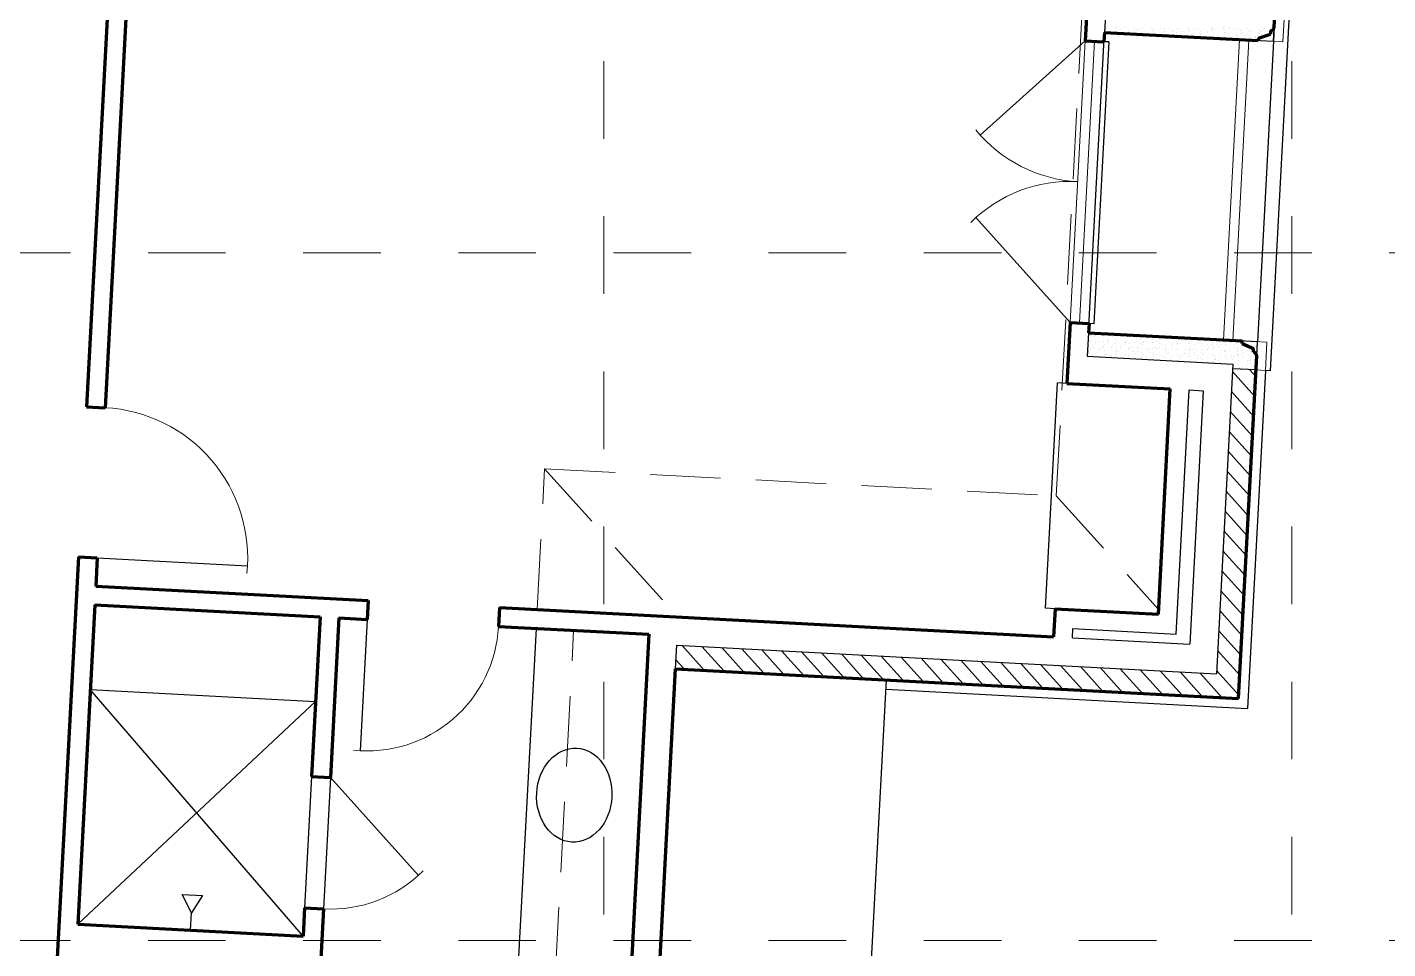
# Model space of a CAD drawing. Extents: x -66 to 9312, y 2290 to 8156.
# Drawn here: x 6695.2 to 6984.5, y 5075 to 5271 of the extents above; entities that cross this region are included whole.
import ezdxf

# ---------------------------------------------------------------- set-up
doc = ezdxf.new("R2010")
doc.units = 0
doc.header["$LTSCALE"] = 120
doc.header["$MEASUREMENT"] = 0
doc.linetypes.add('HIDDEN', pattern=[0.375, 0.125, -0.125, 0.125])
doc.linetypes.add('HIDDEN2', pattern=[0.1875, 0.125, -0.0625])
doc.layers.get('0').update_dxf_attribs({"linetype": 'CONTINUOUS'})
for name, color, linetype, lineweight in [('A-Clng', 161, 'HIDDEN2', 15), ('A-Detl-05', 8, 'CONTINUOUS', 5), ('A-Flor-Case', 10, 'CONTINUOUS', 25), ('A-Flor-Pfix', 140, 'CONTINUOUS', 25), ('A-Flor-Strs', 11, 'CONTINUOUS', 20), ('A-Wall', 50, 'CONTINUOUS', 70), ('A-Wall-Blow', 30, 'CONTINUOUS', 25), ('A-Wall-Comp', 22, 'CONTINUOUS', 25), ('A-Wall-Patt', 12, 'CONTINUOUS', 20)]:
    doc.layers.add(name, color=color, linetype=linetype, lineweight=lineweight)
doc.layers.add('Area', color=164, linetype='CONTINUOUS', lineweight=25, plot=False)
doc.layers.add('GRID', color=254, linetype='HIDDEN')

msp = doc.modelspace()

# ---------------------------------------------------------------- linework, layer by layer
at = {"color": 0, "linetype": 'ByBlock'}
for p, q in [((6963.54, 5273.84), (6959.51, 5197.95)), ((6925.17, 5267.87), (6921.99, 5207.95)), ((6925.17, 5267.87), (6924.17, 5267.92)), ((6921.99, 5207.95), (6920.99, 5208.01)), ((6959.51, 5197.95), (6958.51, 5198)), ((6730.07, 5082.67), (6728.1, 5086.55)), ((6728.1, 5086.55), (6732.45, 5086.32)), ((6732.45, 5086.32), (6730.07, 5082.67)), ((6729.88, 5078.96), (6730.07, 5082.67))]:
    msp.add_line(p, q, dxfattribs=at)
at = {"color": 0, "linetype": 'ByBlock', "lineweight": -2}
for p, q in [((6920.17, 5268.13), (6897.87, 5248.07)), ((6916.99, 5208.22), (6896.93, 5230.53)), ((6710.05, 5158.12), (6742, 5156.42)), ((6767.43, 5145.06), (6765.95, 5117.1)), ((6759.64, 5111.42), (6778.36, 5090.6))]:
    msp.add_line(p, q, dxfattribs=at)
at = {"color": 8, "linetype": 'ByBlock', "lineweight": 5}
for centre, radius, start, end in [((6920.17, 5268.13), 30, 219.0949, 266.9609), ((6916.99, 5208.22), 30, 86.9609, 134.8268), ((6710.05, 5158.12), 32, 354.0949, 86.9609), ((6767.43, 5145.06), 28, 264.0949, 356.9609), ((6759.64, 5111.42), 28, 266.9609, 314.8268)]:
    msp.add_arc(centre, radius, start, end, dxfattribs=at)
at = {"color": 0, "linetype": 'ByBlock'}
msp.add_ellipse((6811.51, 5107.67), major_axis=(-0.53, -9.99), ratio=0.8, dxfattribs=at)
at = {"layer": 'A-Clng', "color": 7}
for p, q in [((6914.03, 5171.32), (6920.24, 5288.16)), ((6803.6, 5147.14), (6805.19, 5177.1)), ((6805.19, 5177.1), (6833.55, 5145.55)), ((6805.19, 5177.1), (6914.03, 5171.32)), ((6914.03, 5171.32), (6935.78, 5147.14)), ((6807.45, 5068.83), (6811.37, 5142.73))]:
    msp.add_line(p, q, dxfattribs=at)
at = {"layer": 'A-Detl-05', "color": 7}
for p, q in [((6962.54, 5273.9), (6962.22, 5267.91)), ((6920.17, 5268.13), (6916.99, 5208.22)), ((6922.17, 5268.03), (6918.99, 5208.11)), ((6956.98, 5268.18), (6962.22, 5267.91)), ((6953.59, 5204.27), (6958.83, 5203.99)), ((6958.51, 5198), (6958.83, 5203.99)), ((6958.51, 5198), (6956.51, 5198.11))]:
    msp.add_line(p, q, dxfattribs=at)
at = {"layer": 'A-Flor-Case', "color": 7}
for p, q in [((6911.76, 5147.41), (6914.31, 5195.34)), ((6916.3, 5195.24), (6914.31, 5195.34)), ((6913.76, 5147.3), (6911.76, 5147.41)), ((6803.38, 5143.15), (6799.67, 5073.25))]:
    msp.add_line(p, q, dxfattribs=at)
at = {"layer": 'A-Flor-Pfix', "color": 7}
for p, q in [((6753.84, 5077.68), (6708.56, 5130.16)), ((6708.56, 5130.16), (6756.49, 5127.61)), ((6756.49, 5127.61), (6705.91, 5080.23)), ((6755.65, 5111.64), (6754.16, 5083.68)), ((6759.64, 5111.42), (6758.16, 5083.46))]:
    msp.add_line(p, q, dxfattribs=at)
at = {"layer": 'A-Flor-Strs', "color": 7}
for p, q in [((6949.59, 5204.48), (6952.98, 5268.39)), ((6951.59, 5204.38), (6954.98, 5268.29))]:
    msp.add_line(p, q, dxfattribs=at)
at = {"layer": 'A-Wall', "color": 7}
for p, q in [((6960.38, 5271.01), (6962.82, 5316.94)), ((6714.27, 5313.11), (6707.75, 5190.29)), ((6717.52, 5298.92), (6711.74, 5190.07)), ((6921.23, 5288.11), (6920.17, 5268.13)), ((6924.27, 5269.92), (6924.17, 5267.92)), ((6924.27, 5269.92), (6956.98, 5268.18)), ((6957.01, 5268.68), (6959.55, 5269.55)), ((6959.59, 5270.3), (6959.55, 5269.55)), ((6920.17, 5268.13), (6924.17, 5267.92)), ((6957.01, 5268.68), (6956.98, 5268.18)), ((6916.99, 5208.22), (6916.3, 5195.24)), ((6916.99, 5208.22), (6920.99, 5208.01)), ((6920.99, 5208.01), (6920.88, 5206.01)), ((6920.88, 5206.01), (6953.59, 5204.27)), ((6953.56, 5203.77), (6953.59, 5204.27)), ((6953.56, 5203.77), (6956, 5202.64)), ((6952.8, 5128.21), (6956.67, 5201.1)), ((6955.96, 5201.89), (6956, 5202.64)), ((6916.3, 5195.24), (6938.27, 5194.07)), ((6935.73, 5146.14), (6938.27, 5194.07)), ((6707.75, 5190.29), (6711.74, 5190.07)), ((6706.05, 5158.33), (6695.39, 4957.61)), ((6706.05, 5158.33), (6710.05, 5158.12)), ((6710.05, 5158.12), (6709.73, 5152.13)), ((6709.73, 5152.13), (6767.65, 5149.05)), ((6709.52, 5148.13), (6705.91, 5080.23)), ((6709.52, 5148.13), (6757.45, 5145.59)), ((6767.65, 5149.05), (6767.43, 5145.06)), ((6757.45, 5145.59), (6755.65, 5111.64)), ((6761.44, 5145.38), (6759.64, 5111.42)), ((6761.44, 5145.38), (6767.43, 5145.06)), ((6795.61, 5147.57), (6795.39, 5143.57)), ((6795.61, 5147.57), (6913.44, 5141.31)), ((6913.76, 5147.3), (6913.44, 5141.31)), ((6913.76, 5147.3), (6935.73, 5146.14)), ((6795.39, 5143.57), (6827.35, 5141.88)), ((6827.35, 5141.88), (6823.43, 5067.98)), ((6832.97, 5134.57), (6829.63, 5071.66)), ((6832.97, 5134.57), (6952.8, 5128.21)), ((6755.65, 5111.64), (6759.64, 5111.42)), ((6754.16, 5083.68), (6753.84, 5077.68)), ((6754.16, 5083.68), (6758.16, 5083.46)), ((6758.16, 5083.46), (6757.52, 5071.48)), ((6705.91, 5080.23), (6753.84, 5077.68))]:
    msp.add_line(p, q, dxfattribs=at)
for centre, start, end in [((6959.63, 5271.05), 266.9609, 356.9609), ((6955.92, 5201.14), 356.9608, 86.9608)]:
    msp.add_arc(centre, 0.75, start, end, dxfattribs=at)
at = {"layer": 'A-Wall-Blow', "color": 7, "linetype": 'Continuous'}
for p, q in [((6960.38, 5271.01), (6960.22, 5268.01)), ((6956.67, 5201.1), (6956.83, 5204.1)), ((6958.51, 5198), (6954.69, 5126.1)), ((6865.98, 4907.5), (6877.91, 5132.18)), ((6877.8, 5130.19), (6954.69, 5126.1))]:
    msp.add_line(p, q, dxfattribs=at)
at = {"layer": 'A-Wall-Comp', "color": 7}
for p, q in [((6924.54, 5274.91), (6924.27, 5269.92)), ((6920.88, 5206.01), (6920.62, 5201.02)), ((6920.62, 5201.02), (6951.57, 5199.37)), ((6951.57, 5199.37), (6948.07, 5133.46)), ((6956.51, 5198.11), (6951.52, 5198.37)), ((6939.51, 5141.93), (6942.27, 5193.86)), ((6942.27, 5193.86), (6945.26, 5193.7)), ((6945.26, 5193.7), (6942.4, 5139.77)), ((6917.44, 5141.1), (6917.54, 5143.1)), ((6917.54, 5143.1), (6939.51, 5141.93)), ((6833.24, 5139.56), (6832.97, 5134.57)), ((6833.24, 5139.56), (6948.07, 5133.46)), ((6917.44, 5141.1), (6942.4, 5139.77))]:
    msp.add_line(p, q, dxfattribs=at)
at = {"layer": 'A-Wall-Patt', "color": 7}
for p, q in [((6924.45, 5270.43), (6924.45, 5270.43)), ((6924.74, 5270.84), (6924.74, 5270.84)), ((6926.52, 5270.98), (6926.52, 5270.98)), ((6926.68, 5270.91), (6926.68, 5270.91)), ((6927.64, 5270.6), (6927.64, 5270.6)), ((6928.17, 5269.86), (6928.17, 5269.86)), ((6928.44, 5270.94), (6928.44, 5270.94)), ((6929.3, 5270.34), (6929.3, 5270.34)), ((6929.3, 5269.69), (6929.3, 5269.69)), ((6930.37, 5270.9), (6930.37, 5270.9)), ((6930.71, 5270.54), (6930.71, 5270.54)), ((6931.23, 5269.65), (6931.23, 5269.65)), ((6931.31, 5270.44), (6931.31, 5270.44)), ((6931.49, 5270.62), (6931.49, 5270.62)), ((6931.87, 5270.31), (6931.87, 5270.31)), ((6931.91, 5269.78), (6931.91, 5269.78)), ((6932.21, 5269.75), (6932.21, 5269.75)), ((6932.3, 5270.86), (6932.3, 5270.86)), ((6933.16, 5269.61), (6933.16, 5269.61)), ((6934.23, 5270.82), (6934.23, 5270.82)), ((6934.43, 5270.57), (6934.43, 5270.57)), ((6934.46, 5270.01), (6934.46, 5270.01)), ((6934.75, 5270.42), (6934.75, 5270.42)), ((6935.03, 5270.34), (6935.03, 5270.34)), ((6935.09, 5269.57), (6935.09, 5269.57)), ((6936.15, 5270.78), (6936.15, 5270.78)), ((6937, 5270.69), (6937, 5270.69)), ((6937.05, 5270), (6937.05, 5270)), ((6938.08, 5270.74), (6938.08, 5270.74)), ((6938.69, 5270.19), (6938.69, 5270.19)), ((6938.87, 5270.36), (6938.87, 5270.36)), ((6939.56, 5270.79), (6939.56, 5270.79)), ((6939.62, 5269.97), (6939.62, 5269.97)), ((6940.01, 5270.7), (6940.01, 5270.7)), ((6940.73, 5270.12), (6940.73, 5270.12)), ((6941.94, 5270.67), (6941.94, 5270.67)), ((6942.14, 5270.76), (6942.14, 5270.76)), ((6942.18, 5270.24), (6942.18, 5270.24)), ((6942.42, 5270.09), (6942.42, 5270.09)), ((6943.27, 5270.8), (6943.27, 5270.8)), ((6943.86, 5270.63), (6943.86, 5270.63)), ((6944.48, 5269.6), (6944.48, 5269.6)), ((6944.77, 5270.01), (6944.77, 5270.01)), ((6944.8, 5269.66), (6944.8, 5269.66)), ((6945.79, 5270.59), (6945.79, 5270.59)), ((6946.08, 5269.93), (6946.08, 5269.93)), ((6946.26, 5270.11), (6946.26, 5270.11)), ((6947.02, 5270.27), (6947.02, 5270.27)), ((6947.1, 5270.93), (6947.1, 5270.93)), ((6947.31, 5270.68), (6947.31, 5270.68)), ((6947.31, 5270.45), (6947.31, 5270.45)), ((6947.37, 5269.63), (6947.37, 5269.63)), ((6947.72, 5270.55), (6947.72, 5270.55)), ((6949.56, 5270.95), (6949.56, 5270.95)), ((6949.65, 5270.51), (6949.65, 5270.51)), ((6949.8, 5269.83), (6949.8, 5269.83)), ((6949.89, 5270.42), (6949.89, 5270.42)), ((6949.93, 5269.9), (6949.93, 5269.9)), ((6950.74, 5269.71), (6950.74, 5269.71)), ((6950.77, 5270.78), (6950.77, 5270.78)), ((6950.94, 5270.95), (6950.94, 5270.95)), ((6951.57, 5270.47), (6951.57, 5270.47)), ((6952.44, 5270.69), (6952.44, 5270.69)), ((6953.28, 5270.38), (6953.28, 5270.38)), ((6953.47, 5269.68), (6953.47, 5269.68)), ((6953.5, 5270.43), (6953.5, 5270.43)), ((6953.65, 5269.85), (6953.65, 5269.85)), ((6954.49, 5270.68), (6954.49, 5270.68)), ((6954.78, 5269.59), (6954.78, 5269.59)), ((6955.06, 5270.11), (6955.06, 5270.11)), ((6955.43, 5270.39), (6955.43, 5270.39)), ((6957.03, 5269.86), (6957.03, 5269.86)), ((6957.19, 5269.58), (6957.19, 5269.58)), ((6957.32, 5270.26), (6957.32, 5270.26)), ((6957.36, 5270.35), (6957.36, 5270.35)), ((6957.57, 5270.9), (6957.57, 5270.9)), ((6957.64, 5270.09), (6957.64, 5270.09)), ((6957.68, 5269.56), (6957.68, 5269.56)), ((6958.15, 5270.52), (6958.15, 5270.52)), ((6958.33, 5270.7), (6958.33, 5270.7)), ((6959.28, 5270.31), (6959.28, 5270.31)), ((6959.58, 5270.53), (6959.58, 5270.53)), ((6959.87, 5270.94), (6959.87, 5270.94)), ((6960.15, 5270.88), (6960.15, 5270.88)), ((6934.19, 5269.52), (6934.19, 5269.52)), ((6937.01, 5269.53), (6937.01, 5269.53)), ((6937.73, 5269.24), (6937.73, 5269.24)), ((6938.18, 5269.45), (6938.18, 5269.45)), ((6938.94, 5269.49), (6938.94, 5269.49)), ((6939.66, 5269.45), (6939.66, 5269.45)), ((6940.87, 5269.45), (6940.87, 5269.45)), ((6941.4, 5269.09), (6941.4, 5269.09)), ((6941.57, 5269.26), (6941.57, 5269.26)), ((6942.22, 5269.33), (6942.22, 5269.33)), ((6942.8, 5269.41), (6942.8, 5269.41)), ((6944.72, 5269.37), (6944.72, 5269.37)), ((6944.86, 5268.84), (6944.86, 5268.84)), ((6945.12, 5268.99), (6945.12, 5268.99)), ((6946.65, 5269.33), (6946.65, 5269.33)), ((6947.41, 5269.11), (6947.41, 5269.11)), ((6948.2, 5269.03), (6948.2, 5269.03)), ((6948.58, 5269.29), (6948.58, 5269.29)), ((6948.78, 5268.83), (6948.78, 5268.83)), ((6948.96, 5269.01), (6948.96, 5269.01)), ((6950.51, 5269.26), (6950.51, 5269.26)), ((6951.95, 5268.51), (6951.95, 5268.51)), ((6952.24, 5268.92), (6952.24, 5268.92)), ((6952.43, 5269.22), (6952.43, 5269.22)), ((6952.5, 5268.73), (6952.5, 5268.73)), ((6952.55, 5269.32), (6952.55, 5269.32)), ((6952.61, 5268.51), (6952.61, 5268.51)), ((6954.36, 5269.18), (6954.36, 5269.18)), ((6954.49, 5269.18), (6954.49, 5269.18)), ((6955.12, 5269.3), (6955.12, 5269.3)), ((6955.17, 5268.77), (6955.17, 5268.77)), ((6956.17, 5268.58), (6956.17, 5268.58)), ((6956.29, 5269.14), (6956.29, 5269.14)), ((6956.35, 5268.75), (6956.35, 5268.75)), ((6958.22, 5269.1), (6958.22, 5269.1)), ((6921.08, 5204.13), (6921.08, 5204.13)), ((6921.1, 5205.12), (6921.1, 5205.12)), ((6921.26, 5204.3), (6921.26, 5204.3)), ((6921.39, 5205.52), (6921.39, 5205.52)), ((6921.48, 5205.5), (6921.48, 5205.5)), ((6921.59, 5204.13), (6921.59, 5204.13)), ((6921.65, 5203.31), (6921.65, 5203.31)), ((6922.05, 5205.49), (6922.05, 5205.49)), ((6922.22, 5205.24), (6922.22, 5205.24)), ((6922.28, 5203.88), (6922.28, 5203.88)), ((6922.4, 5205.42), (6922.4, 5205.42)), ((6923.01, 5204.09), (6923.01, 5204.09)), ((6923.64, 5205.79), (6923.64, 5205.79)), ((6923.77, 5203.09), (6923.77, 5203.09)), ((6923.96, 5203.2), (6923.96, 5203.2)), ((6923.97, 5205.45), (6923.97, 5205.45)), ((6924.1, 5204.92), (6924.1, 5204.92)), ((6924.16, 5204.1), (6924.16, 5204.1)), ((6924.2, 5203.58), (6924.2, 5203.58)), ((6924.82, 5204.55), (6924.82, 5204.55)), ((6924.92, 5204.14), (6924.92, 5204.14)), ((6924.94, 5204.05), (6924.94, 5204.05)), ((6925.1, 5204.32), (6925.1, 5204.32)), ((6925.9, 5205.41), (6925.9, 5205.41)), ((6925.94, 5205.15), (6925.94, 5205.15)), ((6926.03, 5203.35), (6926.03, 5203.35)), ((6926.32, 5203.76), (6926.32, 5203.76)), ((6926.68, 5204.89), (6926.68, 5204.89)), ((6926.72, 5204.37), (6926.72, 5204.37)), ((6926.82, 5203), (6926.82, 5203)), ((6926.86, 5204.01), (6926.86, 5204.01)), ((6927.36, 5205.23), (6927.36, 5205.23)), ((6927.62, 5203.04), (6927.62, 5203.04)), ((6927.8, 5203.22), (6927.8, 5203.22)), ((6927.83, 5205.37), (6927.83, 5205.37)), ((6928.57, 5204.03), (6928.57, 5204.03)), ((6928.64, 5204.04), (6928.64, 5204.04)), ((6928.79, 5203.97), (6928.79, 5203.97)), ((6928.86, 5204.44), (6928.86, 5204.44)), ((6929.23, 5205.16), (6929.23, 5205.16)), ((6929.34, 5203.79), (6929.34, 5203.79)), ((6929.61, 5204.99), (6929.61, 5204.99)), ((6929.76, 5205.33), (6929.76, 5205.33)), ((6929.79, 5205.16), (6929.79, 5205.16)), ((6930.72, 5203.93), (6930.72, 5203.93)), ((6931.11, 5204.7), (6931.11, 5204.7)), ((6931.4, 5205.11), (6931.4, 5205.11)), ((6931.68, 5205.29), (6931.68, 5205.29)), ((6931.85, 5204.58), (6931.85, 5204.58)), ((6931.91, 5203.77), (6931.91, 5203.77)), ((6931.95, 5203.24), (6931.95, 5203.24)), ((6932.29, 5203.46), (6932.29, 5203.46)), ((6932.31, 5203.89), (6932.31, 5203.89)), ((6932.49, 5204.06), (6932.49, 5204.06)), ((6932.65, 5203.89), (6932.65, 5203.89)), ((6933.33, 5204.89), (6933.33, 5204.89)), ((6933.61, 5205.26), (6933.61, 5205.26)), ((6934.43, 5204.56), (6934.43, 5204.56)), ((6934.47, 5204.03), (6934.47, 5204.03)), ((6934.57, 5203.85), (6934.57, 5203.85)), ((6934.83, 5204.14), (6934.83, 5204.14)), ((6935.54, 5205.22), (6935.54, 5205.22)), ((6936.03, 5203.79), (6936.03, 5203.79)), ((6936.33, 5203.35), (6936.33, 5203.35)), ((6936.5, 5203.81), (6936.5, 5203.81)), ((6936.98, 5204.82), (6936.98, 5204.82)), ((6936.99, 5204.73), (6936.99, 5204.73)), ((6937.09, 5203.46), (6937.09, 5203.46)), ((6937.17, 5204.91), (6937.17, 5204.91)), ((6937.38, 5204.81), (6937.38, 5204.81)), ((6938.43, 5203.77), (6938.43, 5203.77)), ((6938.58, 5203.61), (6938.58, 5203.61)), ((6938.87, 5204.02), (6938.87, 5204.02)), ((6939.6, 5204.25), (6939.6, 5204.25)), ((6939.66, 5203.43), (6939.66, 5203.43)), ((6939.7, 5203.63), (6939.7, 5203.63)), ((6939.87, 5203.81), (6939.87, 5203.81)), ((6940.36, 5203.74), (6940.36, 5203.74)), ((6940.72, 5204.63), (6940.72, 5204.63)), ((6941.13, 5204.29), (6941.13, 5204.29)), ((6941.42, 5204.69), (6941.42, 5204.69)), ((6942.18, 5204.22), (6942.18, 5204.22)), ((6942.22, 5203.69), (6942.22, 5203.69)), ((6942.28, 5203.7), (6942.28, 5203.7)), ((6942.3, 5203.05), (6942.3, 5203.05)), ((6943.42, 5203.53), (6943.42, 5203.53)), ((6944.21, 5203.66), (6944.21, 5203.66)), ((6944.38, 5204.48), (6944.38, 5204.48)), ((6944.56, 5204.65), (6944.56, 5204.65)), ((6944.73, 5204.48), (6944.73, 5204.48)), ((6944.84, 5203.12), (6944.84, 5203.12)), ((6944.85, 5203.72), (6944.85, 5203.72)), ((6946.14, 5203.62), (6946.14, 5203.62)), ((6947.08, 5203.38), (6947.08, 5203.38)), ((6947.26, 5203.55), (6947.26, 5203.55)), ((6947.35, 5203.91), (6947.35, 5203.91)), ((6947.39, 5204.4), (6947.39, 5204.4)), ((6947.42, 5203.09), (6947.42, 5203.09)), ((6948.07, 5203.58), (6948.07, 5203.58)), ((6948.1, 5204.38), (6948.1, 5204.38)), ((6948.6, 5203.2), (6948.6, 5203.2)), ((6948.89, 5203.6), (6948.89, 5203.6)), ((6949.93, 5203.88), (6949.93, 5203.88)), ((6949.97, 5203.36), (6949.97, 5203.36)), ((6949.99, 5203.54), (6949.99, 5203.54)), ((6950.8, 5203.28), (6950.8, 5203.28)), ((6951.14, 5203.87), (6951.14, 5203.87)), ((6951.43, 5204.28), (6951.43, 5204.28)), ((6951.77, 5204.22), (6951.77, 5204.22)), ((6951.92, 5203.5), (6951.92, 5203.5)), ((6952.48, 5204.15), (6952.48, 5204.15)), ((6953.85, 5203.46), (6953.85, 5203.46)), ((6954.47, 5203.12), (6954.47, 5203.12)), ((6920.93, 5201.57), (6920.93, 5201.57)), ((6920.94, 5202.01), (6920.94, 5202.01)), ((6921.23, 5202.41), (6921.23, 5202.41)), ((6921.69, 5202.79), (6921.69, 5202.79)), ((6921.8, 5201.42), (6921.8, 5201.42)), ((6921.94, 5202.87), (6921.94, 5202.87)), ((6921.98, 5201.25), (6921.98, 5201.25)), ((6922.86, 5201.54), (6922.86, 5201.54)), ((6922.94, 5202.2), (6922.94, 5202.2)), ((6923.12, 5202.37), (6923.12, 5202.37)), ((6923.48, 5202.68), (6923.48, 5202.68)), ((6923.87, 5202.84), (6923.87, 5202.84)), ((6924.31, 5202.21), (6924.31, 5202.21)), ((6924.37, 5201.4), (6924.37, 5201.4)), ((6924.42, 5200.87), (6924.42, 5200.87)), ((6924.66, 5201.44), (6924.66, 5201.44)), ((6924.79, 5201.5), (6924.79, 5201.5)), ((6925.64, 5201.1), (6925.64, 5201.1)), ((6925.8, 5202.8), (6925.8, 5202.8)), ((6925.82, 5201.27), (6925.82, 5201.27)), ((6926.66, 5202.1), (6926.66, 5202.1)), ((6926.72, 5201.46), (6926.72, 5201.46)), ((6926.89, 5202.19), (6926.89, 5202.19)), ((6926.93, 5201.66), (6926.93, 5201.66)), ((6927.2, 5202.12), (6927.2, 5202.12)), ((6927.72, 5202.76), (6927.72, 5202.76)), ((6928.41, 5200.92), (6928.41, 5200.92)), ((6928.64, 5201.42), (6928.64, 5201.42)), ((6928.7, 5201.33), (6928.7, 5201.33)), ((6929.36, 5201), (6929.36, 5201)), ((6929.4, 5202.98), (6929.4, 5202.98)), ((6929.44, 5202.45), (6929.44, 5202.45)), ((6929.55, 5201.09), (6929.55, 5201.09)), ((6929.65, 5202.72), (6929.65, 5202.72)), ((6929.75, 5202.79), (6929.75, 5202.79)), ((6930.33, 5201.94), (6930.33, 5201.94)), ((6930.5, 5202.12), (6930.5, 5202.12)), ((6930.57, 5201.38), (6930.57, 5201.38)), ((6930.95, 5201.59), (6930.95, 5201.59)), ((6931.24, 5202), (6931.24, 5202)), ((6931.35, 5202.94), (6931.35, 5202.94)), ((6931.58, 5202.68), (6931.58, 5202.68)), ((6932.06, 5201.88), (6932.06, 5201.88)), ((6932.13, 5201.06), (6932.13, 5201.06)), ((6932.17, 5200.54), (6932.17, 5200.54)), ((6932.5, 5201.34), (6932.5, 5201.34)), ((6933.03, 5200.84), (6933.03, 5200.84)), ((6933.2, 5201.01), (6933.2, 5201.01)), ((6933.5, 5202.27), (6933.5, 5202.27)), ((6933.51, 5202.64), (6933.51, 5202.64)), ((6933.79, 5202.67), (6933.79, 5202.67)), ((6934.05, 5201.84), (6934.05, 5201.84)), ((6934.43, 5201.3), (6934.43, 5201.3)), ((6934.57, 5202.67), (6934.57, 5202.67)), ((6934.64, 5201.85), (6934.64, 5201.85)), ((6934.67, 5201.03), (6934.67, 5201.03)), ((6934.68, 5201.33), (6934.68, 5201.33)), ((6935.01, 5202.79), (6935.01, 5202.79)), ((6935.19, 5202.96), (6935.19, 5202.96)), ((6935.43, 5202.6), (6935.43, 5202.6)), ((6936.04, 5202.94), (6936.04, 5202.94)), ((6936.17, 5200.24), (6936.17, 5200.24)), ((6936.35, 5201.26), (6936.35, 5201.26)), ((6936.75, 5200.74), (6936.75, 5200.74)), ((6937.15, 5202.64), (6937.15, 5202.64)), ((6937.19, 5202.12), (6937.19, 5202.12)), ((6937.22, 5201.7), (6937.22, 5201.7)), ((6937.3, 5200.75), (6937.3, 5200.75)), ((6937.36, 5202.56), (6937.36, 5202.56)), ((6937.71, 5201.69), (6937.71, 5201.69)), ((6937.89, 5201.86), (6937.89, 5201.86)), ((6938.28, 5201.22), (6938.28, 5201.22)), ((6938.42, 5200.5), (6938.42, 5200.5)), ((6938.71, 5200.91), (6938.71, 5200.91)), ((6938.73, 5202.69), (6938.73, 5202.69)), ((6939.29, 5202.52), (6939.29, 5202.52)), ((6939.71, 5202.91), (6939.71, 5202.91)), ((6939.76, 5202.37), (6939.76, 5202.37)), ((6939.81, 5201.54), (6939.81, 5201.54)), ((6939.88, 5200.72), (6939.88, 5200.72)), ((6939.92, 5200.2), (6939.92, 5200.2)), ((6940.21, 5201.18), (6940.21, 5201.18)), ((6940.41, 5200.58), (6940.41, 5200.58)), ((6940.59, 5200.76), (6940.59, 5200.76)), ((6940.97, 5201.18), (6940.97, 5201.18)), ((6941.22, 5202.48), (6941.22, 5202.48)), ((6941.26, 5201.58), (6941.26, 5201.58)), ((6941.43, 5201.59), (6941.43, 5201.59)), ((6942.14, 5201.14), (6942.14, 5201.14)), ((6942.33, 5202.33), (6942.33, 5202.33)), ((6942.39, 5201.51), (6942.39, 5201.51)), ((6942.4, 5202.53), (6942.4, 5202.53)), ((6942.43, 5200.99), (6942.43, 5200.99)), ((6942.58, 5202.71), (6942.58, 5202.71)), ((6943.14, 5202.44), (6943.14, 5202.44)), ((6943.51, 5201.85), (6943.51, 5201.85)), ((6943.8, 5202.26), (6943.8, 5202.26)), ((6944.06, 5201.1), (6944.06, 5201.1)), ((6944.13, 5200.48), (6944.13, 5200.48)), ((6944.69, 5200.61), (6944.69, 5200.61)), ((6944.9, 5202.3), (6944.9, 5202.3)), ((6944.94, 5201.78), (6944.94, 5201.78)), ((6945.05, 5200.41), (6945.05, 5200.41)), ((6945.07, 5202.4), (6945.07, 5202.4)), ((6945.1, 5201.43), (6945.1, 5201.43)), ((6945.28, 5201.61), (6945.28, 5201.61)), ((6945.99, 5201.06), (6945.99, 5201.06)), ((6946.05, 5202.52), (6946.05, 5202.52)), ((6946.12, 5202.43), (6946.12, 5202.43)), ((6946.34, 5202.93), (6946.34, 5202.93)), ((6947, 5202.36), (6947, 5202.36)), ((6947.23, 5201.29), (6947.23, 5201.29)), ((6947.46, 5202.57), (6947.46, 5202.57)), ((6947.56, 5201.2), (6947.56, 5201.2)), ((6947.63, 5200.38), (6947.63, 5200.38)), ((6947.8, 5200.33), (6947.8, 5200.33)), ((6947.92, 5201.02), (6947.92, 5201.02)), ((6947.98, 5200.5), (6947.98, 5200.5)), ((6948.73, 5200.49), (6948.73, 5200.49)), ((6948.82, 5201.33), (6948.82, 5201.33)), ((6948.93, 5202.33), (6948.93, 5202.33)), ((6949.78, 5202.28), (6949.78, 5202.28)), ((6949.78, 5201.96), (6949.78, 5201.96)), ((6949.85, 5200.99), (6949.85, 5200.99)), ((6949.96, 5202.45), (6949.96, 5202.45)), ((6950.08, 5201.99), (6950.08, 5201.99)), ((6950.14, 5201.17), (6950.14, 5201.17)), ((6950.18, 5200.65), (6950.18, 5200.65)), ((6950.85, 5202.29), (6950.85, 5202.29)), ((6950.98, 5200.76), (6950.98, 5200.76)), ((6951.27, 5201.17), (6951.27, 5201.17)), ((6951.52, 5200.23), (6951.52, 5200.23)), ((6951.77, 5200.95), (6951.77, 5200.95)), ((6952.32, 5202.63), (6952.32, 5202.63)), ((6952.49, 5201.17), (6952.49, 5201.17)), ((6952.59, 5202.78), (6952.59, 5202.78)), ((6952.65, 5201.96), (6952.65, 5201.96)), ((6952.66, 5201.35), (6952.66, 5201.35)), ((6952.69, 5201.44), (6952.69, 5201.44)), ((6952.78, 5202.25), (6952.78, 5202.25)), ((6953.51, 5202.18), (6953.51, 5202.18)), ((6953.52, 5201.44), (6953.52, 5201.44)), ((6953.7, 5200.91), (6953.7, 5200.91)), ((6953.82, 5201.84), (6953.82, 5201.84)), ((6954.7, 5200.2), (6954.7, 5200.2)), ((6954.71, 5202.21), (6954.71, 5202.21)), ((6955.17, 5202.75), (6955.17, 5202.75)), ((6955.21, 5202.23), (6955.21, 5202.23)), ((6955.31, 5200.86), (6955.31, 5200.86)), ((6955.36, 5200.25), (6955.36, 5200.25)), ((6955.63, 5200.87), (6955.63, 5200.87)), ((6956.21, 5201.08), (6956.21, 5201.08)), ((6942.14, 5199.94), (6942.14, 5199.94)), ((6946.19, 5199.82), (6946.19, 5199.82)), ((6946.95, 5199.66), (6946.95, 5199.66)), ((6947.67, 5199.86), (6947.67, 5199.86)), ((6948.44, 5200.09), (6948.44, 5200.09)), ((6948.88, 5199.62), (6948.88, 5199.62)), ((6950.81, 5199.58), (6950.81, 5199.58)), ((6956.21, 5192.5), (6951.49, 5197.76)), ((6952.16, 5199.52), (6952.16, 5199.52)), ((6952.73, 5199.54), (6952.73, 5199.54)), ((6952.8, 5200.07), (6952.8, 5200.07)), ((6952.86, 5199.26), (6952.86, 5199.26)), ((6952.9, 5198.73), (6952.9, 5198.73)), ((6953.37, 5198.33), (6953.37, 5198.33)), ((6953.38, 5198.3), (6953.38, 5198.3)), ((6953.59, 5198.29), (6953.59, 5198.29)), ((6953.66, 5198.73), (6953.66, 5198.73)), ((6954.22, 5199.13), (6954.22, 5199.13)), ((6954.66, 5199.51), (6954.66, 5199.51)), ((6956.44, 5196.74), (6955.14, 5198.18)), ((6955.19, 5200.07), (6955.19, 5200.07)), ((6955.38, 5200.05), (6955.38, 5200.05)), ((6955.42, 5199.52), (6955.42, 5199.52)), ((6955.52, 5198.25), (6955.52, 5198.25)), ((6955.91, 5199), (6955.91, 5199)), ((6956.2, 5199.41), (6956.2, 5199.41)), ((6955.99, 5188.26), (6951.26, 5193.52)), ((6955.77, 5184.03), (6951.04, 5189.29)), ((6955.54, 5179.79), (6950.81, 5185.05)), ((6955.32, 5175.55), (6950.59, 5180.81)), ((6955.09, 5171.32), (6950.36, 5176.58)), ((6954.87, 5167.08), (6950.14, 5172.34)), ((6954.64, 5162.84), (6949.91, 5168.1)), ((6954.42, 5158.61), (6949.69, 5163.87)), ((6954.19, 5154.37), (6949.46, 5159.63)), ((6953.97, 5150.13), (6949.24, 5155.39)), ((6953.74, 5145.9), (6949.01, 5151.16)), ((6953.52, 5141.66), (6948.79, 5146.92)), ((6953.29, 5137.42), (6948.56, 5142.68)), ((6839.16, 5134.24), (6834.43, 5139.5)), ((6834.92, 5134.47), (6833.07, 5136.52)), ((6843.39, 5134.02), (6838.66, 5139.27)), ((6847.63, 5133.79), (6842.9, 5139.05)), ((6851.87, 5133.57), (6847.14, 5138.82)), ((6856.1, 5133.34), (6851.37, 5138.6)), ((6860.34, 5133.12), (6855.61, 5138.37)), ((6864.58, 5132.89), (6859.85, 5138.15)), ((6868.81, 5132.67), (6864.08, 5137.92)), ((6873.05, 5132.44), (6868.32, 5137.7)), ((6877.29, 5132.22), (6872.56, 5137.47)), ((6881.52, 5131.99), (6876.79, 5137.25)), ((6885.76, 5131.77), (6881.03, 5137.02)), ((6890, 5131.54), (6885.27, 5136.8)), ((6894.23, 5131.32), (6889.5, 5136.57)), ((6953.07, 5133.19), (6948.34, 5138.45)), ((6898.47, 5131.09), (6893.74, 5136.35)), ((6902.71, 5130.87), (6897.98, 5136.12)), ((6906.94, 5130.64), (6902.21, 5135.9)), ((6911.18, 5130.42), (6906.45, 5135.67)), ((6915.42, 5130.19), (6910.69, 5135.45)), ((6919.65, 5129.97), (6914.92, 5135.22)), ((6923.89, 5129.74), (6919.16, 5135)), ((6928.13, 5129.52), (6923.4, 5134.77)), ((6932.36, 5129.29), (6927.63, 5134.55)), ((6936.6, 5129.07), (6931.87, 5134.33)), ((6940.84, 5128.84), (6936.11, 5134.1)), ((6945.07, 5128.62), (6940.34, 5133.88)), ((6949.31, 5128.39), (6944.58, 5133.65)), ((6952.84, 5128.95), (6948.11, 5134.21))]:
    msp.add_line(p, q, dxfattribs=at)
at = {"layer": 'Area', "color": 7}
for p, q in [((6960.22, 5268.01), (6962.98, 5319.94)), ((6920.88, 5206.01), (6924.27, 5269.92)), ((6920.88, 5206.01), (6924.27, 5269.92)), ((6924.27, 5269.92), (6960.22, 5268.01)), ((6924.27, 5269.92), (6960.22, 5268.01)), ((6960.22, 5268.01), (6956.83, 5204.1)), ((6956.83, 5204.1), (6920.88, 5206.01)), ((6956.83, 5204.1), (6920.88, 5206.01)), ((6952.8, 5128.21), (6956.83, 5204.1)), ((6829.63, 5071.66), (6832.97, 5134.57)), ((6832.97, 5134.57), (6952.8, 5128.21))]:
    msp.add_line(p, q, dxfattribs=at)
at = {"layer": 'GRID', "color": 252, "linetype": 'HIDDEN', "lineweight": 0, "ltscale": 1.1}
for p, q in [((6817.8, 8002.79), (6817.8, 2881.53)), ((6964.1, 8002.79), (6964.1, 2881.53)), ((87.85, 5223.03), (9158.65, 5223.03)), ((87.85, 5076.72), (9158.65, 5076.72))]:
    msp.add_line(p, q, dxfattribs=at)

doc.saveas('drawing.dxf')
